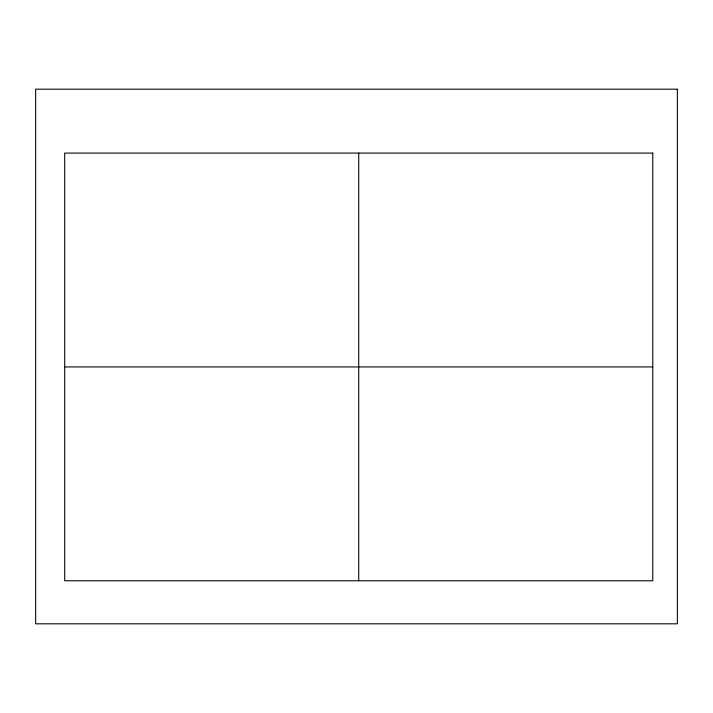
<?xml version="1.0" encoding="UTF-8"?>
<svg xmlns="http://www.w3.org/2000/svg" width="713" height="713" viewBox="0 0 713 713"><rect width="100%" height="100%" fill="white"/><g stroke="black" fill="none" stroke-linecap="round" stroke-linejoin="round"><path stroke-width="1.07" d="M64.696 366.928L652.769 366.928M358.728 153.081L358.728 580.774M677.35 89.187L35.65 89.187L35.65 623.813L677.35 623.813L677.35 89.187M652.769 153.081L64.696 153.081L64.696 580.774L652.769 580.774L652.769 153.081"/></g></svg>
